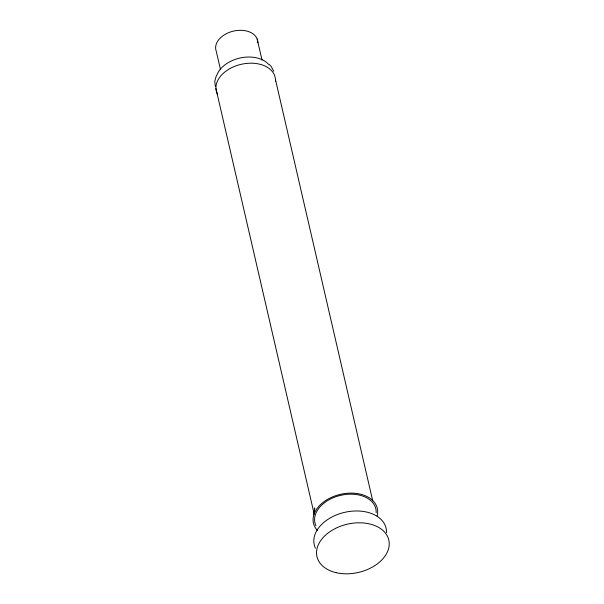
<?xml version="1.0" encoding="UTF-8"?>
<svg xmlns="http://www.w3.org/2000/svg" width="604" height="604" viewBox="0 0 604 604"><rect width="100%" height="100%" fill="white"/><g stroke="black" fill="none" stroke-linecap="round" stroke-linejoin="round"><path stroke-width="0.91" d="M313.861 514.744L314.737 507.934L314.02 513.37L215.945 88.577M216.315 75.794L214.79 81.246L215.303 86.546M269.286 64.432L271.234 66.516L273.733 71.295M275.477 79.622L372.698 500.731M257.168 38.996L262.038 60.098M220.49 69.573L216.255 51.227A21.404 14.375 -13 0 1 234.239 30.94A21.404 14.375 -13 0 1 257.81 42.695M217.5 94.194A30.208 20.294 -13 0 1 241.577 64.228A30.208 20.294 -13 0 1 275.462 81.412M317.417 530.44A32.767 22.016 -13 0 1 339.924 494.457A32.767 22.016 -13 0 1 377.13 515.99M315.96 525.722A31.234 20.981 -13 0 1 341.313 495.197A31.234 20.981 -13 0 1 376.156 512.743M315.431 548.213A36.867 24.764 -13 0 1 345.186 512.222A36.867 24.764 -13 0 1 386.492 532.653M216.768 75.462A28.433 19.102 -13 0 1 240.354 57.946A28.433 19.102 -13 0 1 268.591 64.349M335.937 572.63A36.867 24.764 -13 0 0 389.21 542.845A36.867 24.764 -13 0 0 333.506 529.459A36.867 24.764 -13 0 0 335.937 572.63"/></g></svg>
